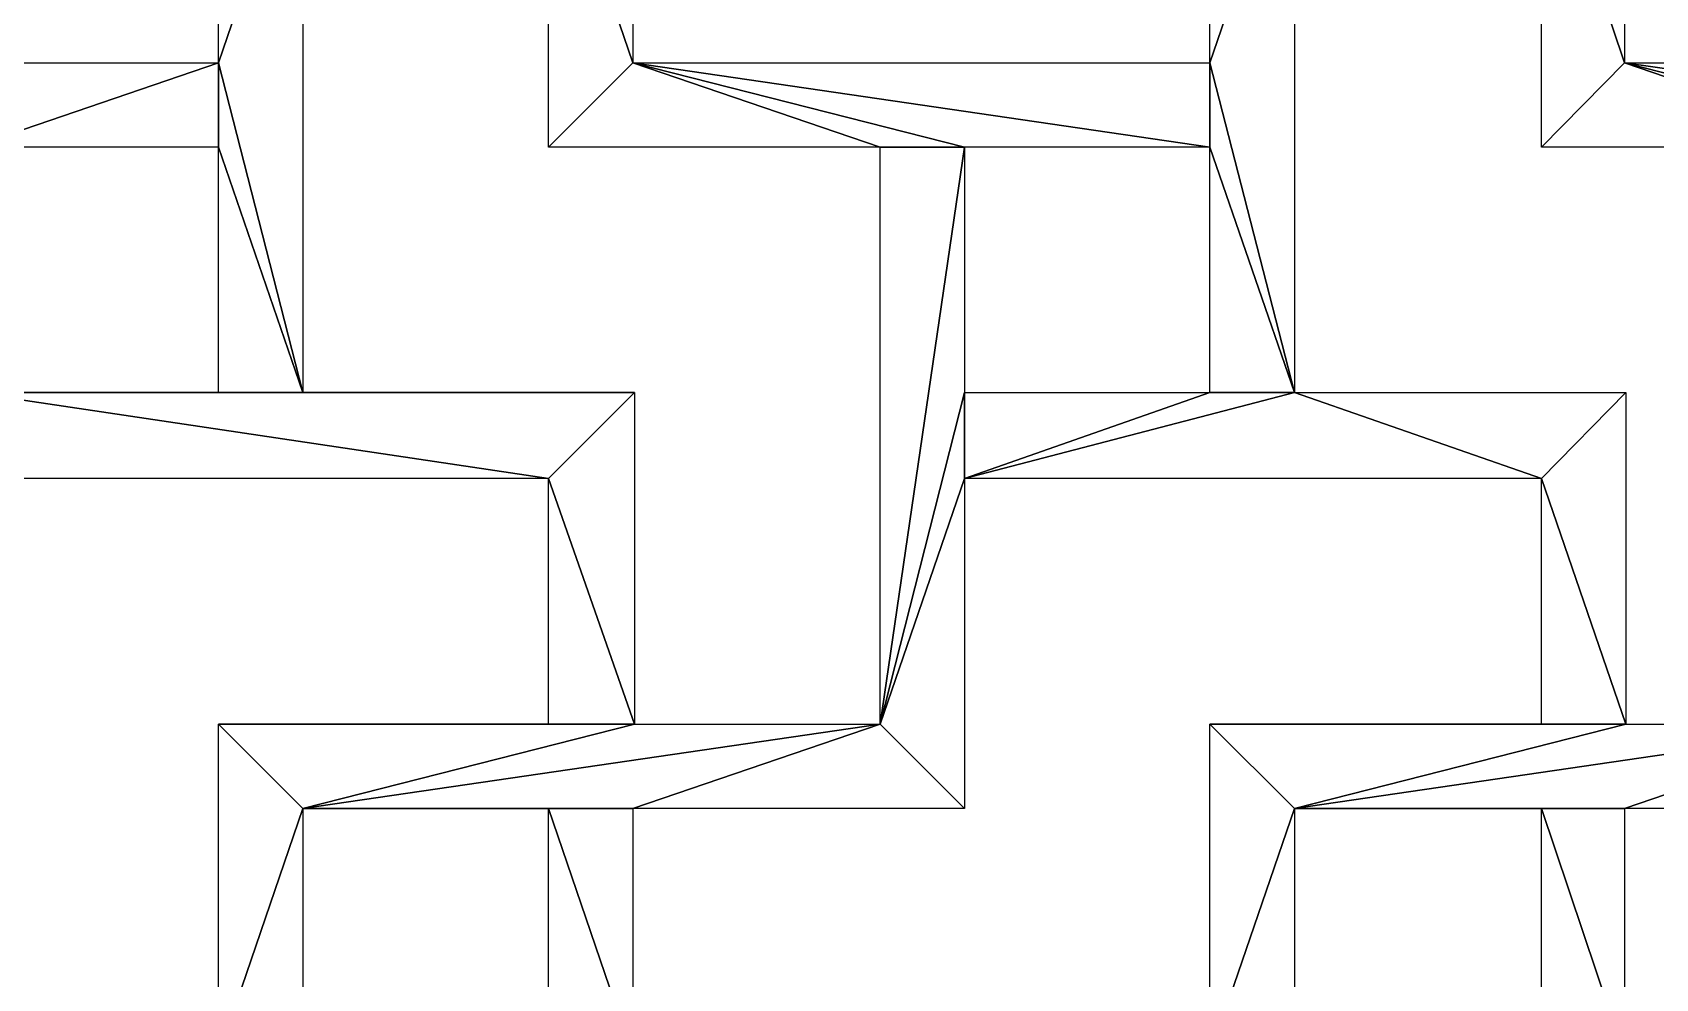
# Model space of a CAD drawing. Header units: centimetres. Extents: x -27.5 to -18.9, y -9.4 to 9.5.
# Drawn here: x -23.065 to -20.776, y 1.121 to 2.455 of the extents above; entities that cross this region are included whole.
import ezdxf

# ---------------------------------------------------------------- set-up
doc = ezdxf.new("R2010")
doc.units = ezdxf.units.CM
doc.header["$MEASUREMENT"] = 0
doc.layers.add('layer 1', color=7, linetype='Continuous')

msp = doc.modelspace()

# ---------------------------------------------------------------- linework, layer by layer
at = {"layer": 'layer 1', "color": 250}
for points in [[(-22.80275, 2.87941), (-22.80275, 2.87941), (-22.80275, 2.41215), (-22.80275, 2.41215), (-22.80275, 2.41215), (-22.80275, 2.41215), (-22.68371, 2.76042), (-22.68371, 2.76042), (-22.68371, 2.76042), (-22.68371, 2.76042), (-22.80275, 2.87941), (-22.80275, 2.87941)], [(-22.80275, 2.87941), (-22.80275, 2.87941), (-22.80275, 2.41215), (-22.80275, 2.41215), (-22.80275, 2.41215), (-22.80275, 2.41215), (-22.68371, 2.76042), (-22.68371, 2.76042), (-22.68371, 2.76042), (-22.68371, 2.76042), (-22.80275, 2.87941), (-22.80275, 2.87941)], [(-21.40467, 2.87941), (-21.40467, 2.87941), (-21.40467, 2.41215), (-21.40467, 2.41215), (-21.40467, 2.41215), (-21.40467, 2.41215), (-21.28566, 2.76042), (-21.28566, 2.76042), (-21.28566, 2.76042), (-21.28566, 2.76042), (-21.40467, 2.87941), (-21.40467, 2.87941)], [(-21.40467, 2.87941), (-21.40467, 2.87941), (-21.40467, 2.41215), (-21.40467, 2.41215), (-21.40467, 2.41215), (-21.40467, 2.41215), (-21.28566, 2.76042), (-21.28566, 2.76042), (-21.28566, 2.76042), (-21.28566, 2.76042), (-21.40467, 2.87941), (-21.40467, 2.87941)], [(-22.68371, 2.76042), (-22.68371, 2.76042), (-22.80275, 2.41215), (-22.80275, 2.41215), (-22.80275, 2.41215), (-22.80275, 2.41215), (-22.68371, 1.94704), (-22.68371, 1.94704), (-22.68371, 1.94704), (-22.68371, 1.94704), (-22.68371, 2.76042), (-22.68371, 2.76042)], [(-22.68371, 2.76042), (-22.68371, 2.76042), (-22.80275, 2.41215), (-22.80275, 2.41215), (-22.80275, 2.41215), (-22.80275, 2.41215), (-22.68371, 1.94704), (-22.68371, 1.94704), (-22.68371, 1.94704), (-22.68371, 1.94704), (-22.68371, 2.76042), (-22.68371, 2.76042)], [(-22.33746, 2.76042), (-22.33746, 2.76042), (-22.33746, 2.29315), (-22.33746, 2.29315), (-22.33746, 2.29315), (-22.33746, 2.29315), (-22.21841, 2.41215), (-22.21841, 2.41215), (-22.21841, 2.41215), (-22.21841, 2.41215), (-22.33746, 2.76042), (-22.33746, 2.76042)], [(-22.33746, 2.76042), (-22.33746, 2.76042), (-22.33746, 2.29315), (-22.33746, 2.29315), (-22.33746, 2.29315), (-22.33746, 2.29315), (-22.21841, 2.41215), (-22.21841, 2.41215), (-22.21841, 2.41215), (-22.21841, 2.41215), (-22.33746, 2.76042), (-22.33746, 2.76042)], [(-22.21841, 2.76042), (-22.21841, 2.76042), (-22.33746, 2.76042), (-22.33746, 2.76042), (-22.33746, 2.76042), (-22.33746, 2.76042), (-22.21841, 2.41215), (-22.21841, 2.41215), (-22.21841, 2.41215), (-22.21841, 2.41215), (-22.21841, 2.76042), (-22.21841, 2.76042)], [(-22.21841, 2.76042), (-22.21841, 2.76042), (-22.33746, 2.76042), (-22.33746, 2.76042), (-22.33746, 2.76042), (-22.33746, 2.76042), (-22.21841, 2.41215), (-22.21841, 2.41215), (-22.21841, 2.41215), (-22.21841, 2.41215), (-22.21841, 2.76042), (-22.21841, 2.76042)], [(-21.28566, 2.76042), (-21.28566, 2.76042), (-21.40467, 2.41215), (-21.40467, 2.41215), (-21.40467, 2.41215), (-21.40467, 2.41215), (-21.28566, 1.94704), (-21.28566, 1.94704), (-21.28566, 1.94704), (-21.28566, 1.94704), (-21.28566, 2.76042), (-21.28566, 2.76042)], [(-21.28566, 2.76042), (-21.28566, 2.76042), (-21.40467, 2.41215), (-21.40467, 2.41215), (-21.40467, 2.41215), (-21.40467, 2.41215), (-21.28566, 1.94704), (-21.28566, 1.94704), (-21.28566, 1.94704), (-21.28566, 1.94704), (-21.28566, 2.76042), (-21.28566, 2.76042)], [(-20.93721, 2.76042), (-20.93721, 2.76042), (-20.93721, 2.29315), (-20.93721, 2.29315), (-20.93721, 2.29315), (-20.93721, 2.29315), (-20.82037, 2.41215), (-20.82037, 2.41215), (-20.82037, 2.41215), (-20.82037, 2.41215), (-20.93721, 2.76042), (-20.93721, 2.76042)], [(-20.93721, 2.76042), (-20.93721, 2.76042), (-20.93721, 2.29315), (-20.93721, 2.29315), (-20.93721, 2.29315), (-20.93721, 2.29315), (-20.82037, 2.41215), (-20.82037, 2.41215), (-20.82037, 2.41215), (-20.82037, 2.41215), (-20.93721, 2.76042), (-20.93721, 2.76042)], [(-20.82037, 2.76042), (-20.82037, 2.76042), (-20.93721, 2.76042), (-20.93721, 2.76042), (-20.93721, 2.76042), (-20.93721, 2.76042), (-20.82037, 2.41215), (-20.82037, 2.41215), (-20.82037, 2.41215), (-20.82037, 2.41215), (-20.82037, 2.76042), (-20.82037, 2.76042)], [(-20.82037, 2.76042), (-20.82037, 2.76042), (-20.93721, 2.76042), (-20.93721, 2.76042), (-20.93721, 2.76042), (-20.93721, 2.76042), (-20.82037, 2.41215), (-20.82037, 2.41215), (-20.82037, 2.41215), (-20.82037, 2.41215), (-20.82037, 2.76042), (-20.82037, 2.76042)], [(-23.15117, 2.29315), (-23.15117, 2.29315), (-22.80275, 2.41215), (-22.80275, 2.41215), (-22.80275, 2.41215), (-22.80275, 2.41215), (-23.6165, 2.41215), (-23.6165, 2.41215), (-23.6165, 2.41215), (-23.6165, 2.41215), (-23.15117, 2.29315), (-23.15117, 2.29315)], [(-23.15117, 2.29315), (-23.15117, 2.29315), (-22.80275, 2.41215), (-22.80275, 2.41215), (-22.80275, 2.41215), (-22.80275, 2.41215), (-23.6165, 2.41215), (-23.6165, 2.41215), (-23.6165, 2.41215), (-23.6165, 2.41215), (-23.15117, 2.29315), (-23.15117, 2.29315)], [(-22.80275, 2.41215), (-22.80275, 2.41215), (-23.15117, 2.29315), (-23.15117, 2.29315), (-23.15117, 2.29315), (-23.15117, 2.29315), (-22.80275, 2.29315), (-22.80275, 2.29315), (-22.80275, 2.29315), (-22.80275, 2.29315), (-22.80275, 2.41215), (-22.80275, 2.41215)], [(-22.80275, 2.41215), (-22.80275, 2.41215), (-23.15117, 2.29315), (-23.15117, 2.29315), (-23.15117, 2.29315), (-23.15117, 2.29315), (-22.80275, 2.29315), (-22.80275, 2.29315), (-22.80275, 2.29315), (-22.80275, 2.29315), (-22.80275, 2.41215), (-22.80275, 2.41215)], [(-22.80275, 2.41215), (-22.80275, 2.41215), (-22.80275, 2.29315), (-22.80275, 2.29315), (-22.80275, 2.29315), (-22.80275, 2.29315), (-22.68371, 1.94704), (-22.68371, 1.94704), (-22.68371, 1.94704), (-22.68371, 1.94704), (-22.80275, 2.41215), (-22.80275, 2.41215)], [(-22.80275, 2.41215), (-22.80275, 2.41215), (-22.80275, 2.29315), (-22.80275, 2.29315), (-22.80275, 2.29315), (-22.80275, 2.29315), (-22.68371, 1.94704), (-22.68371, 1.94704), (-22.68371, 1.94704), (-22.68371, 1.94704), (-22.80275, 2.41215), (-22.80275, 2.41215)], [(-22.21841, 2.41215), (-22.21841, 2.41215), (-22.33746, 2.29315), (-22.33746, 2.29315), (-22.33746, 2.29315), (-22.33746, 2.29315), (-21.86996, 2.29315), (-21.86996, 2.29315), (-21.86996, 2.29315), (-21.86996, 2.29315), (-22.21841, 2.41215), (-22.21841, 2.41215)], [(-22.21841, 2.41215), (-22.21841, 2.41215), (-22.33746, 2.29315), (-22.33746, 2.29315), (-22.33746, 2.29315), (-22.33746, 2.29315), (-21.86996, 2.29315), (-21.86996, 2.29315), (-21.86996, 2.29315), (-21.86996, 2.29315), (-22.21841, 2.41215), (-22.21841, 2.41215)], [(-22.21841, 2.41215), (-22.21841, 2.41215), (-21.86996, 2.29315), (-21.86996, 2.29315), (-21.86996, 2.29315), (-21.86996, 2.29315), (-21.75096, 2.29315), (-21.75096, 2.29315), (-21.75096, 2.29315), (-21.75096, 2.29315), (-22.21841, 2.41215), (-22.21841, 2.41215)], [(-22.21841, 2.41215), (-22.21841, 2.41215), (-21.86996, 2.29315), (-21.86996, 2.29315), (-21.86996, 2.29315), (-21.86996, 2.29315), (-21.75096, 2.29315), (-21.75096, 2.29315), (-21.75096, 2.29315), (-21.75096, 2.29315), (-22.21841, 2.41215), (-22.21841, 2.41215)], [(-22.21841, 2.41215), (-22.21841, 2.41215), (-21.75096, 2.29315), (-21.75096, 2.29315), (-21.75096, 2.29315), (-21.75096, 2.29315), (-21.40467, 2.29315), (-21.40467, 2.29315), (-21.40467, 2.29315), (-21.40467, 2.29315), (-22.21841, 2.41215), (-22.21841, 2.41215)], [(-22.21841, 2.41215), (-22.21841, 2.41215), (-21.75096, 2.29315), (-21.75096, 2.29315), (-21.75096, 2.29315), (-21.75096, 2.29315), (-21.40467, 2.29315), (-21.40467, 2.29315), (-21.40467, 2.29315), (-21.40467, 2.29315), (-22.21841, 2.41215), (-22.21841, 2.41215)], [(-21.40467, 2.29315), (-21.40467, 2.29315), (-21.40467, 2.41215), (-21.40467, 2.41215), (-21.40467, 2.41215), (-21.40467, 2.41215), (-22.21841, 2.41215), (-22.21841, 2.41215), (-22.21841, 2.41215), (-22.21841, 2.41215), (-21.40467, 2.29315), (-21.40467, 2.29315)], [(-21.40467, 2.29315), (-21.40467, 2.29315), (-21.40467, 2.41215), (-21.40467, 2.41215), (-21.40467, 2.41215), (-21.40467, 2.41215), (-22.21841, 2.41215), (-22.21841, 2.41215), (-22.21841, 2.41215), (-22.21841, 2.41215), (-21.40467, 2.29315), (-21.40467, 2.29315)], [(-21.40467, 2.41215), (-21.40467, 2.41215), (-21.40467, 2.29315), (-21.40467, 2.29315), (-21.40467, 2.29315), (-21.40467, 2.29315), (-21.28566, 1.94704), (-21.28566, 1.94704), (-21.28566, 1.94704), (-21.28566, 1.94704), (-21.40467, 2.41215), (-21.40467, 2.41215)], [(-21.40467, 2.41215), (-21.40467, 2.41215), (-21.40467, 2.29315), (-21.40467, 2.29315), (-21.40467, 2.29315), (-21.40467, 2.29315), (-21.28566, 1.94704), (-21.28566, 1.94704), (-21.28566, 1.94704), (-21.28566, 1.94704), (-21.40467, 2.41215), (-21.40467, 2.41215)], [(-20.82037, 2.41215), (-20.82037, 2.41215), (-20.93721, 2.29315), (-20.93721, 2.29315), (-20.93721, 2.29315), (-20.93721, 2.29315), (-20.47191, 2.29315), (-20.47191, 2.29315), (-20.47191, 2.29315), (-20.47191, 2.29315), (-20.82037, 2.41215), (-20.82037, 2.41215)], [(-20.82037, 2.41215), (-20.82037, 2.41215), (-20.93721, 2.29315), (-20.93721, 2.29315), (-20.93721, 2.29315), (-20.93721, 2.29315), (-20.47191, 2.29315), (-20.47191, 2.29315), (-20.47191, 2.29315), (-20.47191, 2.29315), (-20.82037, 2.41215), (-20.82037, 2.41215)], [(-20.82037, 2.41215), (-20.82037, 2.41215), (-20.47191, 2.29315), (-20.47191, 2.29315), (-20.47191, 2.29315), (-20.47191, 2.29315), (-20.35287, 2.29315), (-20.35287, 2.29315), (-20.35287, 2.29315), (-20.35287, 2.29315), (-20.82037, 2.41215), (-20.82037, 2.41215)], [(-20.82037, 2.41215), (-20.82037, 2.41215), (-20.47191, 2.29315), (-20.47191, 2.29315), (-20.47191, 2.29315), (-20.47191, 2.29315), (-20.35287, 2.29315), (-20.35287, 2.29315), (-20.35287, 2.29315), (-20.35287, 2.29315), (-20.82037, 2.41215), (-20.82037, 2.41215)], [(-20.82037, 2.41215), (-20.82037, 2.41215), (-20.35287, 2.29315), (-20.35287, 2.29315), (-20.35287, 2.29315), (-20.35287, 2.29315), (-19.97847, 2.29315), (-19.97847, 2.29315), (-19.97847, 2.29315), (-19.97847, 2.29315), (-20.82037, 2.41215), (-20.82037, 2.41215)], [(-20.82037, 2.41215), (-20.82037, 2.41215), (-20.35287, 2.29315), (-20.35287, 2.29315), (-20.35287, 2.29315), (-20.35287, 2.29315), (-19.97847, 2.29315), (-19.97847, 2.29315), (-19.97847, 2.29315), (-19.97847, 2.29315), (-20.82037, 2.41215), (-20.82037, 2.41215)], [(-19.97847, 2.29315), (-19.97847, 2.29315), (-19.97847, 2.41215), (-19.97847, 2.41215), (-19.97847, 2.41215), (-19.97847, 2.41215), (-20.82037, 2.41215), (-20.82037, 2.41215), (-20.82037, 2.41215), (-20.82037, 2.41215), (-19.97847, 2.29315), (-19.97847, 2.29315)], [(-19.97847, 2.29315), (-19.97847, 2.29315), (-19.97847, 2.41215), (-19.97847, 2.41215), (-19.97847, 2.41215), (-19.97847, 2.41215), (-20.82037, 2.41215), (-20.82037, 2.41215), (-20.82037, 2.41215), (-20.82037, 2.41215), (-19.97847, 2.29315), (-19.97847, 2.29315)], [(-22.80275, 2.29315), (-22.80275, 2.29315), (-22.80275, 1.94704), (-22.80275, 1.94704), (-22.80275, 1.94704), (-22.80275, 1.94704), (-22.68371, 1.94704), (-22.68371, 1.94704), (-22.68371, 1.94704), (-22.68371, 1.94704), (-22.80275, 2.29315), (-22.80275, 2.29315)], [(-22.80275, 2.29315), (-22.80275, 2.29315), (-22.80275, 1.94704), (-22.80275, 1.94704), (-22.80275, 1.94704), (-22.80275, 1.94704), (-22.68371, 1.94704), (-22.68371, 1.94704), (-22.68371, 1.94704), (-22.68371, 1.94704), (-22.80275, 2.29315), (-22.80275, 2.29315)], [(-21.75096, 2.29315), (-21.75096, 2.29315), (-21.86996, 1.47974), (-21.86996, 1.47974), (-21.86996, 1.47974), (-21.86996, 1.47974), (-21.75096, 1.94704), (-21.75096, 1.94704), (-21.75096, 1.94704), (-21.75096, 1.94704), (-21.75096, 2.29315), (-21.75096, 2.29315)], [(-21.75096, 2.29315), (-21.75096, 2.29315), (-21.86996, 1.47974), (-21.86996, 1.47974), (-21.86996, 1.47974), (-21.86996, 1.47974), (-21.75096, 1.94704), (-21.75096, 1.94704), (-21.75096, 1.94704), (-21.75096, 1.94704), (-21.75096, 2.29315), (-21.75096, 2.29315)], [(-21.86996, 2.29315), (-21.86996, 2.29315), (-21.86996, 1.47974), (-21.86996, 1.47974), (-21.86996, 1.47974), (-21.86996, 1.47974), (-21.75096, 2.29315), (-21.75096, 2.29315), (-21.75096, 2.29315), (-21.75096, 2.29315), (-21.86996, 2.29315), (-21.86996, 2.29315)], [(-21.86996, 2.29315), (-21.86996, 2.29315), (-21.86996, 1.47974), (-21.86996, 1.47974), (-21.86996, 1.47974), (-21.86996, 1.47974), (-21.75096, 2.29315), (-21.75096, 2.29315), (-21.75096, 2.29315), (-21.75096, 2.29315), (-21.86996, 2.29315), (-21.86996, 2.29315)], [(-21.40467, 2.29315), (-21.40467, 2.29315), (-21.40467, 1.94704), (-21.40467, 1.94704), (-21.40467, 1.94704), (-21.40467, 1.94704), (-21.28566, 1.94704), (-21.28566, 1.94704), (-21.28566, 1.94704), (-21.28566, 1.94704), (-21.40467, 2.29315), (-21.40467, 2.29315)], [(-21.40467, 2.29315), (-21.40467, 2.29315), (-21.40467, 1.94704), (-21.40467, 1.94704), (-21.40467, 1.94704), (-21.40467, 1.94704), (-21.28566, 1.94704), (-21.28566, 1.94704), (-21.28566, 1.94704), (-21.28566, 1.94704), (-21.40467, 2.29315), (-21.40467, 2.29315)], [(-23.15117, 1.94704), (-23.15117, 1.94704), (-22.33746, 1.82589), (-22.33746, 1.82589), (-22.33746, 1.82589), (-22.33746, 1.82589), (-22.21625, 1.94704), (-22.21625, 1.94704), (-22.21625, 1.94704), (-22.21625, 1.94704), (-23.15117, 1.94704), (-23.15117, 1.94704)], [(-23.15117, 1.94704), (-23.15117, 1.94704), (-22.33746, 1.82589), (-22.33746, 1.82589), (-22.33746, 1.82589), (-22.33746, 1.82589), (-22.21625, 1.94704), (-22.21625, 1.94704), (-22.21625, 1.94704), (-22.21625, 1.94704), (-23.15117, 1.94704), (-23.15117, 1.94704)], [(-23.15117, 1.94704), (-23.15117, 1.94704), (-23.15117, 1.82589), (-23.15117, 1.82589), (-23.15117, 1.82589), (-23.15117, 1.82589), (-22.33746, 1.82589), (-22.33746, 1.82589), (-22.33746, 1.82589), (-22.33746, 1.82589), (-23.15117, 1.94704), (-23.15117, 1.94704)], [(-23.15117, 1.94704), (-23.15117, 1.94704), (-23.15117, 1.82589), (-23.15117, 1.82589), (-23.15117, 1.82589), (-23.15117, 1.82589), (-22.33746, 1.82589), (-22.33746, 1.82589), (-22.33746, 1.82589), (-22.33746, 1.82589), (-23.15117, 1.94704), (-23.15117, 1.94704)], [(-22.68371, 1.94704), (-22.68371, 1.94704), (-23.15117, 1.94704), (-23.15117, 1.94704), (-23.15117, 1.94704), (-23.15117, 1.94704), (-22.21625, 1.94704), (-22.21625, 1.94704), (-22.21625, 1.94704), (-22.21625, 1.94704), (-22.68371, 1.94704), (-22.68371, 1.94704)], [(-22.68371, 1.94704), (-22.68371, 1.94704), (-23.15117, 1.94704), (-23.15117, 1.94704), (-23.15117, 1.94704), (-23.15117, 1.94704), (-22.21625, 1.94704), (-22.21625, 1.94704), (-22.21625, 1.94704), (-22.21625, 1.94704), (-22.68371, 1.94704), (-22.68371, 1.94704)], [(-22.80275, 1.94704), (-22.80275, 1.94704), (-23.15117, 1.94704), (-23.15117, 1.94704), (-23.15117, 1.94704), (-23.15117, 1.94704), (-22.68371, 1.94704), (-22.68371, 1.94704), (-22.68371, 1.94704), (-22.68371, 1.94704), (-22.80275, 1.94704), (-22.80275, 1.94704)], [(-22.80275, 1.94704), (-22.80275, 1.94704), (-23.15117, 1.94704), (-23.15117, 1.94704), (-23.15117, 1.94704), (-23.15117, 1.94704), (-22.68371, 1.94704), (-22.68371, 1.94704), (-22.68371, 1.94704), (-22.68371, 1.94704), (-22.80275, 1.94704), (-22.80275, 1.94704)], [(-22.21625, 1.94704), (-22.21625, 1.94704), (-22.33746, 1.82589), (-22.33746, 1.82589), (-22.33746, 1.82589), (-22.33746, 1.82589), (-22.21625, 1.47974), (-22.21625, 1.47974), (-22.21625, 1.47974), (-22.21625, 1.47974), (-22.21625, 1.94704), (-22.21625, 1.94704)], [(-22.21625, 1.94704), (-22.21625, 1.94704), (-22.33746, 1.82589), (-22.33746, 1.82589), (-22.33746, 1.82589), (-22.33746, 1.82589), (-22.21625, 1.47974), (-22.21625, 1.47974), (-22.21625, 1.47974), (-22.21625, 1.47974), (-22.21625, 1.94704), (-22.21625, 1.94704)], [(-21.75096, 1.94704), (-21.75096, 1.94704), (-21.86996, 1.47974), (-21.86996, 1.47974), (-21.86996, 1.47974), (-21.86996, 1.47974), (-21.75096, 1.82589), (-21.75096, 1.82589), (-21.75096, 1.82589), (-21.75096, 1.82589), (-21.75096, 1.94704), (-21.75096, 1.94704)], [(-21.75096, 1.94704), (-21.75096, 1.94704), (-21.86996, 1.47974), (-21.86996, 1.47974), (-21.86996, 1.47974), (-21.86996, 1.47974), (-21.75096, 1.82589), (-21.75096, 1.82589), (-21.75096, 1.82589), (-21.75096, 1.82589), (-21.75096, 1.94704), (-21.75096, 1.94704)], [(-21.28566, 1.94704), (-21.28566, 1.94704), (-21.75096, 1.82589), (-21.75096, 1.82589), (-21.75096, 1.82589), (-21.75096, 1.82589), (-20.93721, 1.82589), (-20.93721, 1.82589), (-20.93721, 1.82589), (-20.93721, 1.82589), (-21.28566, 1.94704), (-21.28566, 1.94704)], [(-21.28566, 1.94704), (-21.28566, 1.94704), (-21.75096, 1.82589), (-21.75096, 1.82589), (-21.75096, 1.82589), (-21.75096, 1.82589), (-20.93721, 1.82589), (-20.93721, 1.82589), (-20.93721, 1.82589), (-20.93721, 1.82589), (-21.28566, 1.94704), (-21.28566, 1.94704)], [(-21.40467, 1.94704), (-21.40467, 1.94704), (-21.75096, 1.82589), (-21.75096, 1.82589), (-21.75096, 1.82589), (-21.75096, 1.82589), (-21.28566, 1.94704), (-21.28566, 1.94704), (-21.28566, 1.94704), (-21.28566, 1.94704), (-21.40467, 1.94704), (-21.40467, 1.94704)], [(-21.40467, 1.94704), (-21.40467, 1.94704), (-21.75096, 1.82589), (-21.75096, 1.82589), (-21.75096, 1.82589), (-21.75096, 1.82589), (-21.28566, 1.94704), (-21.28566, 1.94704), (-21.28566, 1.94704), (-21.28566, 1.94704), (-21.40467, 1.94704), (-21.40467, 1.94704)], [(-21.75096, 1.94704), (-21.75096, 1.94704), (-21.75096, 1.82589), (-21.75096, 1.82589), (-21.75096, 1.82589), (-21.75096, 1.82589), (-21.40467, 1.94704), (-21.40467, 1.94704), (-21.40467, 1.94704), (-21.40467, 1.94704), (-21.75096, 1.94704), (-21.75096, 1.94704)], [(-21.75096, 1.94704), (-21.75096, 1.94704), (-21.75096, 1.82589), (-21.75096, 1.82589), (-21.75096, 1.82589), (-21.75096, 1.82589), (-21.40467, 1.94704), (-21.40467, 1.94704), (-21.40467, 1.94704), (-21.40467, 1.94704), (-21.75096, 1.94704), (-21.75096, 1.94704)], [(-21.28566, 1.94704), (-21.28566, 1.94704), (-20.93721, 1.82589), (-20.93721, 1.82589), (-20.93721, 1.82589), (-20.93721, 1.82589), (-20.81817, 1.94704), (-20.81817, 1.94704), (-20.81817, 1.94704), (-20.81817, 1.94704), (-21.28566, 1.94704), (-21.28566, 1.94704)], [(-21.28566, 1.94704), (-21.28566, 1.94704), (-20.93721, 1.82589), (-20.93721, 1.82589), (-20.93721, 1.82589), (-20.93721, 1.82589), (-20.81817, 1.94704), (-20.81817, 1.94704), (-20.81817, 1.94704), (-20.81817, 1.94704), (-21.28566, 1.94704), (-21.28566, 1.94704)], [(-20.81817, 1.94704), (-20.81817, 1.94704), (-20.93721, 1.82589), (-20.93721, 1.82589), (-20.93721, 1.82589), (-20.93721, 1.82589), (-20.81817, 1.47974), (-20.81817, 1.47974), (-20.81817, 1.47974), (-20.81817, 1.47974), (-20.81817, 1.94704), (-20.81817, 1.94704)], [(-20.81817, 1.94704), (-20.81817, 1.94704), (-20.93721, 1.82589), (-20.93721, 1.82589), (-20.93721, 1.82589), (-20.93721, 1.82589), (-20.81817, 1.47974), (-20.81817, 1.47974), (-20.81817, 1.47974), (-20.81817, 1.47974), (-20.81817, 1.94704), (-20.81817, 1.94704)], [(-22.33746, 1.82589), (-22.33746, 1.82589), (-22.33746, 1.47974), (-22.33746, 1.47974), (-22.33746, 1.47974), (-22.33746, 1.47974), (-22.21625, 1.47974), (-22.21625, 1.47974), (-22.21625, 1.47974), (-22.21625, 1.47974), (-22.33746, 1.82589), (-22.33746, 1.82589)], [(-22.33746, 1.82589), (-22.33746, 1.82589), (-22.33746, 1.47974), (-22.33746, 1.47974), (-22.33746, 1.47974), (-22.33746, 1.47974), (-22.21625, 1.47974), (-22.21625, 1.47974), (-22.21625, 1.47974), (-22.21625, 1.47974), (-22.33746, 1.82589), (-22.33746, 1.82589)], [(-21.75096, 1.82589), (-21.75096, 1.82589), (-21.86996, 1.47974), (-21.86996, 1.47974), (-21.86996, 1.47974), (-21.86996, 1.47974), (-21.75096, 1.36079), (-21.75096, 1.36079), (-21.75096, 1.36079), (-21.75096, 1.36079), (-21.75096, 1.82589), (-21.75096, 1.82589)], [(-21.75096, 1.82589), (-21.75096, 1.82589), (-21.86996, 1.47974), (-21.86996, 1.47974), (-21.86996, 1.47974), (-21.86996, 1.47974), (-21.75096, 1.36079), (-21.75096, 1.36079), (-21.75096, 1.36079), (-21.75096, 1.36079), (-21.75096, 1.82589), (-21.75096, 1.82589)], [(-20.93721, 1.82589), (-20.93721, 1.82589), (-20.93721, 1.47974), (-20.93721, 1.47974), (-20.93721, 1.47974), (-20.93721, 1.47974), (-20.81817, 1.47974), (-20.81817, 1.47974), (-20.81817, 1.47974), (-20.81817, 1.47974), (-20.93721, 1.82589), (-20.93721, 1.82589)], [(-20.93721, 1.82589), (-20.93721, 1.82589), (-20.93721, 1.47974), (-20.93721, 1.47974), (-20.93721, 1.47974), (-20.93721, 1.47974), (-20.81817, 1.47974), (-20.81817, 1.47974), (-20.81817, 1.47974), (-20.81817, 1.47974), (-20.93721, 1.82589), (-20.93721, 1.82589)], [(-22.80275, 1.47974), (-22.80275, 1.47974), (-22.68371, 1.36079), (-22.68371, 1.36079), (-22.68371, 1.36079), (-22.68371, 1.36079), (-22.21625, 1.47974), (-22.21625, 1.47974), (-22.21625, 1.47974), (-22.21625, 1.47974), (-22.80275, 1.47974), (-22.80275, 1.47974)], [(-22.80275, 1.47974), (-22.80275, 1.47974), (-22.68371, 1.36079), (-22.68371, 1.36079), (-22.68371, 1.36079), (-22.68371, 1.36079), (-22.21625, 1.47974), (-22.21625, 1.47974), (-22.21625, 1.47974), (-22.21625, 1.47974), (-22.80275, 1.47974), (-22.80275, 1.47974)], [(-22.80275, 1.47974), (-22.80275, 1.47974), (-22.80275, 1.01248), (-22.80275, 1.01248), (-22.80275, 1.01248), (-22.80275, 1.01248), (-22.68371, 1.36079), (-22.68371, 1.36079), (-22.68371, 1.36079), (-22.68371, 1.36079), (-22.80275, 1.47974), (-22.80275, 1.47974)], [(-22.80275, 1.47974), (-22.80275, 1.47974), (-22.80275, 1.01248), (-22.80275, 1.01248), (-22.80275, 1.01248), (-22.80275, 1.01248), (-22.68371, 1.36079), (-22.68371, 1.36079), (-22.68371, 1.36079), (-22.68371, 1.36079), (-22.80275, 1.47974), (-22.80275, 1.47974)], [(-22.33746, 1.47974), (-22.33746, 1.47974), (-22.80275, 1.47974), (-22.80275, 1.47974), (-22.80275, 1.47974), (-22.80275, 1.47974), (-22.21625, 1.47974), (-22.21625, 1.47974), (-22.21625, 1.47974), (-22.21625, 1.47974), (-22.33746, 1.47974), (-22.33746, 1.47974)], [(-22.33746, 1.47974), (-22.33746, 1.47974), (-22.80275, 1.47974), (-22.80275, 1.47974), (-22.80275, 1.47974), (-22.80275, 1.47974), (-22.21625, 1.47974), (-22.21625, 1.47974), (-22.21625, 1.47974), (-22.21625, 1.47974), (-22.33746, 1.47974), (-22.33746, 1.47974)], [(-21.86996, 1.47974), (-21.86996, 1.47974), (-22.68371, 1.36079), (-22.68371, 1.36079), (-22.68371, 1.36079), (-22.68371, 1.36079), (-22.21841, 1.36079), (-22.21841, 1.36079), (-22.21841, 1.36079), (-22.21841, 1.36079), (-21.86996, 1.47974), (-21.86996, 1.47974)], [(-21.86996, 1.47974), (-21.86996, 1.47974), (-22.68371, 1.36079), (-22.68371, 1.36079), (-22.68371, 1.36079), (-22.68371, 1.36079), (-22.21841, 1.36079), (-22.21841, 1.36079), (-22.21841, 1.36079), (-22.21841, 1.36079), (-21.86996, 1.47974), (-21.86996, 1.47974)], [(-22.21625, 1.47974), (-22.21625, 1.47974), (-22.68371, 1.36079), (-22.68371, 1.36079), (-22.68371, 1.36079), (-22.68371, 1.36079), (-21.86996, 1.47974), (-21.86996, 1.47974), (-21.86996, 1.47974), (-21.86996, 1.47974), (-22.21625, 1.47974), (-22.21625, 1.47974)], [(-22.21625, 1.47974), (-22.21625, 1.47974), (-22.68371, 1.36079), (-22.68371, 1.36079), (-22.68371, 1.36079), (-22.68371, 1.36079), (-21.86996, 1.47974), (-21.86996, 1.47974), (-21.86996, 1.47974), (-21.86996, 1.47974), (-22.21625, 1.47974), (-22.21625, 1.47974)], [(-21.86996, 1.47974), (-21.86996, 1.47974), (-22.21841, 1.36079), (-22.21841, 1.36079), (-22.21841, 1.36079), (-22.21841, 1.36079), (-21.75096, 1.36079), (-21.75096, 1.36079), (-21.75096, 1.36079), (-21.75096, 1.36079), (-21.86996, 1.47974), (-21.86996, 1.47974)], [(-21.86996, 1.47974), (-21.86996, 1.47974), (-22.21841, 1.36079), (-22.21841, 1.36079), (-22.21841, 1.36079), (-22.21841, 1.36079), (-21.75096, 1.36079), (-21.75096, 1.36079), (-21.75096, 1.36079), (-21.75096, 1.36079), (-21.86996, 1.47974), (-21.86996, 1.47974)], [(-21.40467, 1.47974), (-21.40467, 1.47974), (-21.28566, 1.36079), (-21.28566, 1.36079), (-21.28566, 1.36079), (-21.28566, 1.36079), (-20.81817, 1.47974), (-20.81817, 1.47974), (-20.81817, 1.47974), (-20.81817, 1.47974), (-21.40467, 1.47974), (-21.40467, 1.47974)], [(-21.40467, 1.47974), (-21.40467, 1.47974), (-21.28566, 1.36079), (-21.28566, 1.36079), (-21.28566, 1.36079), (-21.28566, 1.36079), (-20.81817, 1.47974), (-20.81817, 1.47974), (-20.81817, 1.47974), (-20.81817, 1.47974), (-21.40467, 1.47974), (-21.40467, 1.47974)], [(-21.40467, 1.47974), (-21.40467, 1.47974), (-21.40467, 1.01248), (-21.40467, 1.01248), (-21.40467, 1.01248), (-21.40467, 1.01248), (-21.28566, 1.36079), (-21.28566, 1.36079), (-21.28566, 1.36079), (-21.28566, 1.36079), (-21.40467, 1.47974), (-21.40467, 1.47974)], [(-21.40467, 1.47974), (-21.40467, 1.47974), (-21.40467, 1.01248), (-21.40467, 1.01248), (-21.40467, 1.01248), (-21.40467, 1.01248), (-21.28566, 1.36079), (-21.28566, 1.36079), (-21.28566, 1.36079), (-21.28566, 1.36079), (-21.40467, 1.47974), (-21.40467, 1.47974)], [(-20.93721, 1.47974), (-20.93721, 1.47974), (-21.40467, 1.47974), (-21.40467, 1.47974), (-21.40467, 1.47974), (-21.40467, 1.47974), (-20.81817, 1.47974), (-20.81817, 1.47974), (-20.81817, 1.47974), (-20.81817, 1.47974), (-20.93721, 1.47974), (-20.93721, 1.47974)], [(-20.93721, 1.47974), (-20.93721, 1.47974), (-21.40467, 1.47974), (-21.40467, 1.47974), (-21.40467, 1.47974), (-21.40467, 1.47974), (-20.81817, 1.47974), (-20.81817, 1.47974), (-20.81817, 1.47974), (-20.81817, 1.47974), (-20.93721, 1.47974), (-20.93721, 1.47974)], [(-20.47191, 1.47974), (-20.47191, 1.47974), (-21.28566, 1.36079), (-21.28566, 1.36079), (-21.28566, 1.36079), (-21.28566, 1.36079), (-20.82037, 1.36079), (-20.82037, 1.36079), (-20.82037, 1.36079), (-20.82037, 1.36079), (-20.47191, 1.47974), (-20.47191, 1.47974)], [(-20.47191, 1.47974), (-20.47191, 1.47974), (-21.28566, 1.36079), (-21.28566, 1.36079), (-21.28566, 1.36079), (-21.28566, 1.36079), (-20.82037, 1.36079), (-20.82037, 1.36079), (-20.82037, 1.36079), (-20.82037, 1.36079), (-20.47191, 1.47974), (-20.47191, 1.47974)], [(-21.28566, 1.36079), (-21.28566, 1.36079), (-20.47191, 1.47974), (-20.47191, 1.47974), (-20.47191, 1.47974), (-20.47191, 1.47974), (-20.81817, 1.47974), (-20.81817, 1.47974), (-20.81817, 1.47974), (-20.81817, 1.47974), (-21.28566, 1.36079), (-21.28566, 1.36079)], [(-21.28566, 1.36079), (-21.28566, 1.36079), (-20.47191, 1.47974), (-20.47191, 1.47974), (-20.47191, 1.47974), (-20.47191, 1.47974), (-20.81817, 1.47974), (-20.81817, 1.47974), (-20.81817, 1.47974), (-20.81817, 1.47974), (-21.28566, 1.36079), (-21.28566, 1.36079)], [(-20.47191, 1.47974), (-20.47191, 1.47974), (-20.82037, 1.36079), (-20.82037, 1.36079), (-20.82037, 1.36079), (-20.82037, 1.36079), (-20.35287, 1.36079), (-20.35287, 1.36079), (-20.35287, 1.36079), (-20.35287, 1.36079), (-20.47191, 1.47974), (-20.47191, 1.47974)], [(-20.47191, 1.47974), (-20.47191, 1.47974), (-20.82037, 1.36079), (-20.82037, 1.36079), (-20.82037, 1.36079), (-20.82037, 1.36079), (-20.35287, 1.36079), (-20.35287, 1.36079), (-20.35287, 1.36079), (-20.35287, 1.36079), (-20.47191, 1.47974), (-20.47191, 1.47974)], [(-22.68371, 1.36079), (-22.68371, 1.36079), (-22.80275, 1.01248), (-22.80275, 1.01248), (-22.80275, 1.01248), (-22.80275, 1.01248), (-22.68371, 0.54522), (-22.68371, 0.54522), (-22.68371, 0.54522), (-22.68371, 0.54522), (-22.68371, 1.36079), (-22.68371, 1.36079)], [(-22.68371, 1.36079), (-22.68371, 1.36079), (-22.80275, 1.01248), (-22.80275, 1.01248), (-22.80275, 1.01248), (-22.80275, 1.01248), (-22.68371, 0.54522), (-22.68371, 0.54522), (-22.68371, 0.54522), (-22.68371, 0.54522), (-22.68371, 1.36079), (-22.68371, 1.36079)], [(-22.21841, 1.36079), (-22.21841, 1.36079), (-22.68371, 1.36079), (-22.68371, 1.36079), (-22.68371, 1.36079), (-22.68371, 1.36079), (-22.33746, 1.36079), (-22.33746, 1.36079), (-22.33746, 1.36079), (-22.33746, 1.36079), (-22.21841, 1.36079), (-22.21841, 1.36079)], [(-22.21841, 1.36079), (-22.21841, 1.36079), (-22.68371, 1.36079), (-22.68371, 1.36079), (-22.68371, 1.36079), (-22.68371, 1.36079), (-22.33746, 1.36079), (-22.33746, 1.36079), (-22.33746, 1.36079), (-22.33746, 1.36079), (-22.21841, 1.36079), (-22.21841, 1.36079)], [(-22.33746, 1.36079), (-22.33746, 1.36079), (-22.33746, 0.89353), (-22.33746, 0.89353), (-22.33746, 0.89353), (-22.33746, 0.89353), (-22.21841, 1.01248), (-22.21841, 1.01248), (-22.21841, 1.01248), (-22.21841, 1.01248), (-22.33746, 1.36079), (-22.33746, 1.36079)], [(-22.33746, 1.36079), (-22.33746, 1.36079), (-22.33746, 0.89353), (-22.33746, 0.89353), (-22.33746, 0.89353), (-22.33746, 0.89353), (-22.21841, 1.01248), (-22.21841, 1.01248), (-22.21841, 1.01248), (-22.21841, 1.01248), (-22.33746, 1.36079), (-22.33746, 1.36079)], [(-22.21841, 1.36079), (-22.21841, 1.36079), (-22.33746, 1.36079), (-22.33746, 1.36079), (-22.33746, 1.36079), (-22.33746, 1.36079), (-22.21841, 1.01248), (-22.21841, 1.01248), (-22.21841, 1.01248), (-22.21841, 1.01248), (-22.21841, 1.36079), (-22.21841, 1.36079)], [(-22.21841, 1.36079), (-22.21841, 1.36079), (-22.33746, 1.36079), (-22.33746, 1.36079), (-22.33746, 1.36079), (-22.33746, 1.36079), (-22.21841, 1.01248), (-22.21841, 1.01248), (-22.21841, 1.01248), (-22.21841, 1.01248), (-22.21841, 1.36079), (-22.21841, 1.36079)], [(-21.28566, 1.36079), (-21.28566, 1.36079), (-21.40467, 1.01248), (-21.40467, 1.01248), (-21.40467, 1.01248), (-21.40467, 1.01248), (-21.28566, 0.54522), (-21.28566, 0.54522), (-21.28566, 0.54522), (-21.28566, 0.54522), (-21.28566, 1.36079), (-21.28566, 1.36079)], [(-21.28566, 1.36079), (-21.28566, 1.36079), (-21.40467, 1.01248), (-21.40467, 1.01248), (-21.40467, 1.01248), (-21.40467, 1.01248), (-21.28566, 0.54522), (-21.28566, 0.54522), (-21.28566, 0.54522), (-21.28566, 0.54522), (-21.28566, 1.36079), (-21.28566, 1.36079)], [(-20.82037, 1.36079), (-20.82037, 1.36079), (-21.28566, 1.36079), (-21.28566, 1.36079), (-21.28566, 1.36079), (-21.28566, 1.36079), (-20.93721, 1.36079), (-20.93721, 1.36079), (-20.93721, 1.36079), (-20.93721, 1.36079), (-20.82037, 1.36079), (-20.82037, 1.36079)], [(-20.82037, 1.36079), (-20.82037, 1.36079), (-21.28566, 1.36079), (-21.28566, 1.36079), (-21.28566, 1.36079), (-21.28566, 1.36079), (-20.93721, 1.36079), (-20.93721, 1.36079), (-20.93721, 1.36079), (-20.93721, 1.36079), (-20.82037, 1.36079), (-20.82037, 1.36079)], [(-20.93721, 1.36079), (-20.93721, 1.36079), (-20.93721, 0.89353), (-20.93721, 0.89353), (-20.93721, 0.89353), (-20.93721, 0.89353), (-20.82037, 1.01248), (-20.82037, 1.01248), (-20.82037, 1.01248), (-20.82037, 1.01248), (-20.93721, 1.36079), (-20.93721, 1.36079)], [(-20.93721, 1.36079), (-20.93721, 1.36079), (-20.93721, 0.89353), (-20.93721, 0.89353), (-20.93721, 0.89353), (-20.93721, 0.89353), (-20.82037, 1.01248), (-20.82037, 1.01248), (-20.82037, 1.01248), (-20.82037, 1.01248), (-20.93721, 1.36079), (-20.93721, 1.36079)], [(-20.82037, 1.36079), (-20.82037, 1.36079), (-20.93721, 1.36079), (-20.93721, 1.36079), (-20.93721, 1.36079), (-20.93721, 1.36079), (-20.82037, 1.01248), (-20.82037, 1.01248), (-20.82037, 1.01248), (-20.82037, 1.01248), (-20.82037, 1.36079), (-20.82037, 1.36079)], [(-20.82037, 1.36079), (-20.82037, 1.36079), (-20.93721, 1.36079), (-20.93721, 1.36079), (-20.93721, 1.36079), (-20.93721, 1.36079), (-20.82037, 1.01248), (-20.82037, 1.01248), (-20.82037, 1.01248), (-20.82037, 1.01248), (-20.82037, 1.36079), (-20.82037, 1.36079)]]:
    msp.add_open_spline(points, degree=3, knots=[0, 0, 0, 0, 0.25, 0.25, 0.25, 0.25, 0.5, 0.5, 0.5, 0.5, 1, 1, 1, 1], dxfattribs=at)

doc.saveas('drawing.dxf')
